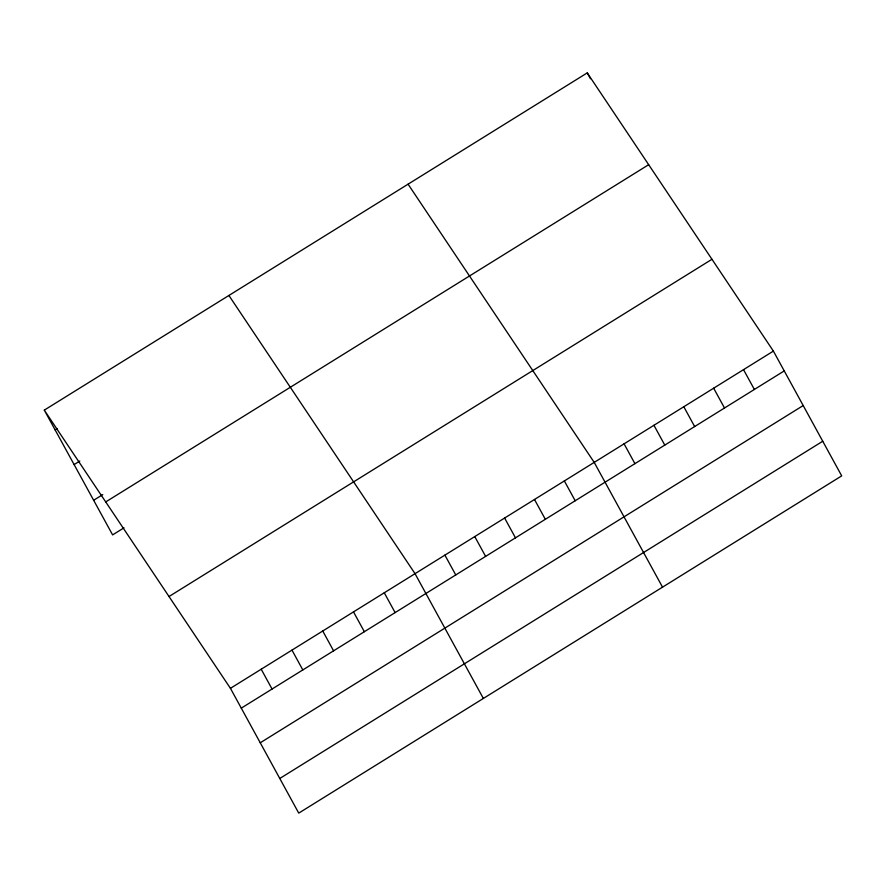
<?xml version="1.0" encoding="UTF-8"?>
<svg xmlns="http://www.w3.org/2000/svg" width="886" height="886" viewBox="0 0 886 886"><rect width="100%" height="100%" fill="white"/><g stroke="black" fill="none" stroke-linecap="round" stroke-linejoin="round"><path stroke-width="1.33" d="M44.3 410.129L587.252 72.885L773.389 351.1L841.7 475.871L298.748 813.115L230.438 688.333L44.3 410.129L112.611 534.9L124.007 527.823M55.153 429.943L57.424 428.525M74.114 464.574L79.806 461.041M93.65 500.269L102.765 494.609M105.722 501.93L648.674 164.696M169.016 596.522L711.956 259.288M230.438 688.333L773.389 351.1M241.291 708.147L784.232 370.913M260.251 742.789L803.203 405.544M279.788 778.473L822.74 441.239M408.081 184.177L594.207 462.381L662.529 587.163M228.898 295.47L415.036 573.674L483.357 698.456M587.252 72.885L590.441 78.721M743.52 369.639L754.374 389.463M713.662 388.19L724.504 408.003M683.804 406.74L694.646 426.554M653.934 425.291L664.788 445.104M624.076 443.831L634.919 463.655M564.349 480.932L575.202 500.745M534.491 499.482L545.333 519.296M504.621 518.033L515.475 537.846M474.763 536.573L485.617 556.397M444.905 555.123L455.747 574.936M384.269 592.778L395.123 612.603M353.503 611.894L364.356 631.707M322.737 630.998L333.59 650.822M291.97 650.114L302.824 669.927M261.204 669.218L272.057 689.042"/></g></svg>
